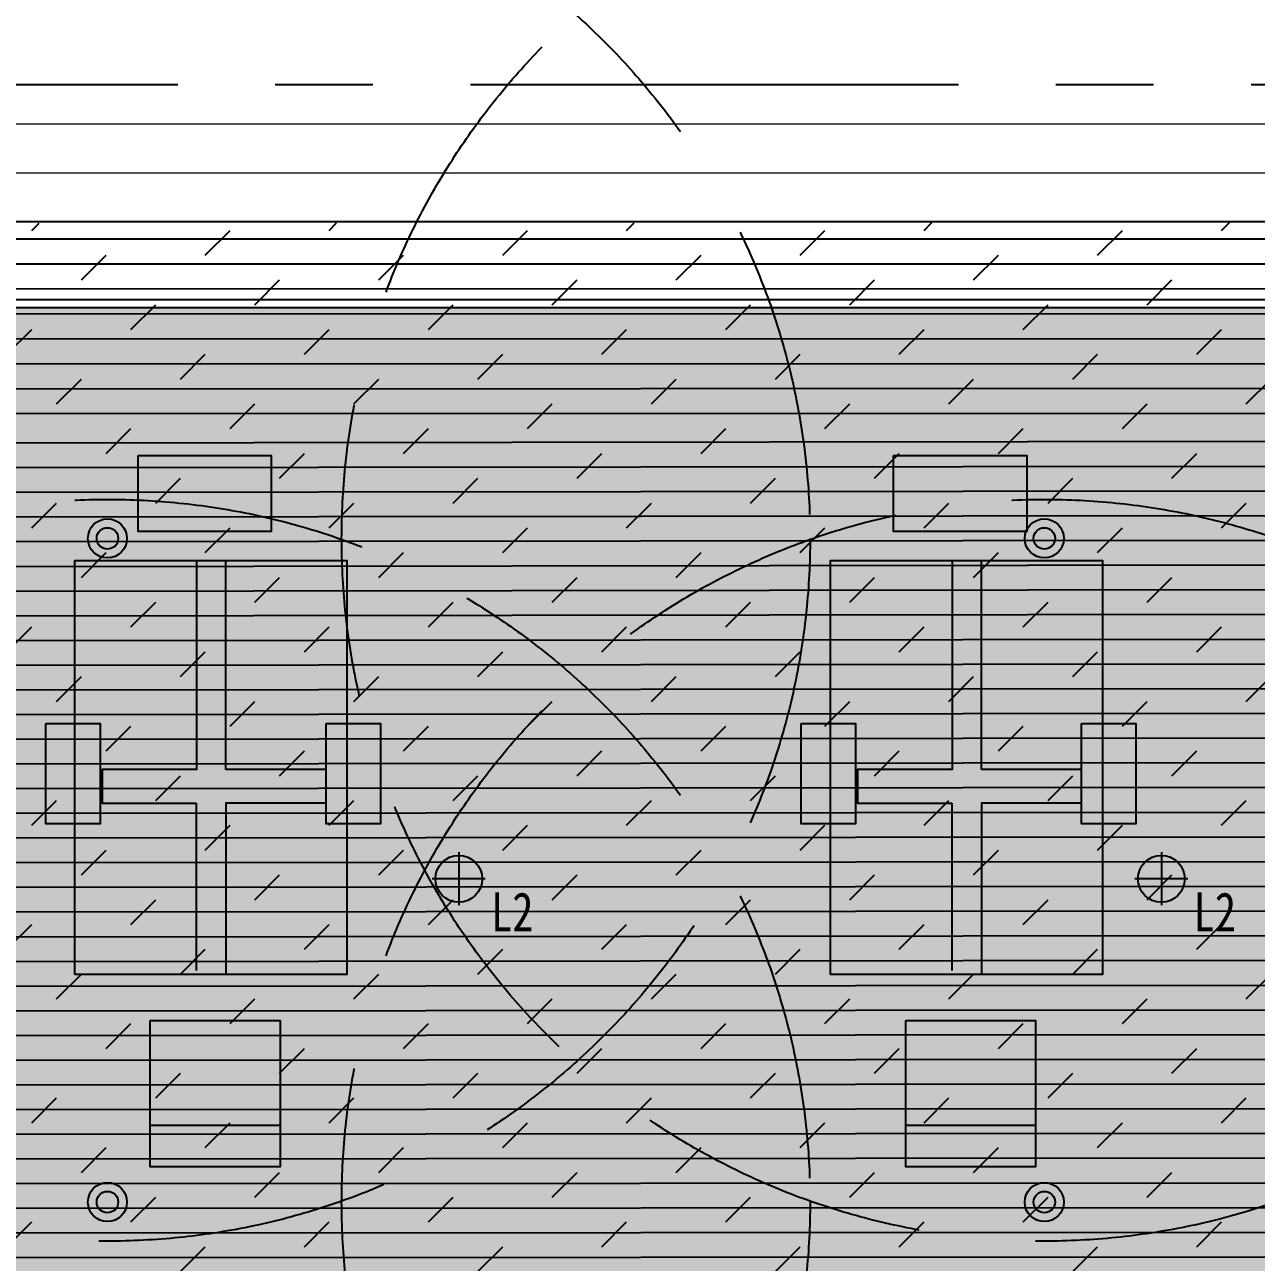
# Model space of a CAD drawing. Header units: millimetres. Extents: x -86392818 to -86307589, y 1129347621 to 1129375919.
# Drawn here: x -86331981 to -86328826, y 1129368255 to 1129371425 of the extents above; entities that cross this region are included whole.
import ezdxf
from ezdxf.enums import TextEntityAlignment as Align

# ---------------------------------------------------------------- set-up
doc = ezdxf.new("R2010")
doc.units = ezdxf.units.MM
doc.header["$LTSCALE"] = 1000
doc.linetypes.add('CENTER', pattern=[2, 1.25, -0.25, 0.25, -0.25])
doc.linetypes.add('DASH', pattern=[0.35, 0.25, -0.1])
doc.layers.get('Defpoints').update_dxf_attribs({"color": 250})
for name, color, linetype in [('A—轴线', 1, 'CENTER'), ('C—平顶—喷淋', 5, 'Continuous'), ('C—平顶—灯具', 1, 'Continuous'), ('C—平顶—轮廓线', 4, 'Continuous'), ('F—地坪—hatch', 8, 'Continuous'), ('F—地坪—分格', 5, 'Continuous'), ('P—平面—移动家具1', 165, 'Continuous')]:
    doc.layers.add(name, color=color, linetype=linetype)
doc.layers.add('Q-11 建筑幕墙', color=60, linetype='Continuous', lineweight=0)
doc.styles.add('黑体', font='simhei.ttf')

# ---------------------------------------------------------------- blocks, each defined once
blk = doc.blocks.new('做成ACAD TuKuai0373')
at = {"linetype": 'Continuous'}
for points in [[(787.6933785855799, 773.421512603014), (787.6933785855799, 912.7515126030157), (1044.833378585579, 912.7515126030157), (1044.833378585579, 773.421512603014)], [(1430.543378585571, 130.3215126030154), (369.8333785855793, 130.3215126030154), (369.8333785855793, 827.0115126030178), (1430.543378585586, 827.0115126030178)], [(101.9833785855735, 291.1015126030179), (294.8333785855793, 291.1015126030143), (294.8333785855793, 634.0815126030175), (101.9833785855735, 634.0815126030211)], [(1548.403378585586, 323.2515126030157), (1548.403378585586, 655.5215126030162), (1923.393378585577, 655.5215126030162), (1923.393378585577, 323.2515126030157)], [(787.6933785855799, 55.301512603015), (787.6933785855799, 194.6315126030167), (1044.833378585579, 194.6315126030167), (1044.833378585579, 55.301512603015)]]:
    blk.add_lwpolyline(points, close=True, dxfattribs=at)
for points in [[(905.5533785855805, 773.4215126030176), (905.5533785855805, 516.8215126030191)], [(991.2633785855869, 774.0615126030134), (991.2633785855869, 516.8215126030154), (1430.543378585586, 516.8215126030154)], [(1816.253378585578, 323.2515126030157), (1816.253378585578, 655.5215126030162)], [(905.5533785855805, 516.8215126030191), (369.8433785855741, 516.8215126030191)], [(369.8433785855741, 441.8015126030186), (905.5533785855805, 441.8015126030186), (905.5533785855805, 199.6715126030176), (991.2633785855724, 199.6715126030176), (991.2633785855869, 441.1515126030172)], [(905.5533785855805, 441.8015126030186), (905.5533785855805, 441.1515126030172)], [(991.2633785855869, 441.1515126030172), (1419.833378585579, 441.1515126030172)]]:
    blk.add_lwpolyline(points, dxfattribs=at)
blk = doc.blocks.new('A$C5AE9663F')
at = {"layer": 'A—轴线', "color": 24, "linetype": 'CENTER'}
blk.add_line((29900, 20800), (-4400, 20800), dxfattribs=at)
blk = doc.blocks.new('fsdfssdgrewe')
at = {"layer": 'C—平顶—灯具'}
for p, q in [((0, 67.95796331076417), (0, -67.95796331088059)), ((67.95796331088059, 0), (-67.95796331088059, 0))]:
    blk.add_line(p, q, dxfattribs=at)
blk.add_circle((-2.328306436538696e-10, 0), 59.99999999970392, dxfattribs=at)
at = {"layer": 'C—平顶—灯具', "style": '黑体', "width": 0.8}
blk.add_text('L2', height=100, dxfattribs=at).set_placement((136.9602552209981, -84.63702168583404, 75.29647824816585), align=Align.MIDDLE_CENTER)
blk = doc.blocks.new('pen lin')
at = {"layer": 'C—平顶—喷淋'}
blk.add_hatch(color=8, dxfattribs=at).paths.add_polyline_path([(-27.5, 0, 1), (27.5, 0, 1)])
for radius in [49.99999999999999, 27.49999999999999]:
    blk.add_circle((0, 0), radius, dxfattribs=at)
at = {"layer": 'Defpoints', "color": 251, "linetype": 'DASH', "ltscale": 3}
blk.add_circle((0, 0), 1800, dxfattribs=at)

msp = doc.modelspace()

# ---------------------------------------------------------------- hatches: boundary and pattern name
at = {"layer": 'C—平顶—轮廓线'}
h = msp.add_hatch(dxfattribs=at)
h.set_pattern_fill('AR-SAND', color=8, scale=5)
h.set_pattern_definition([(37.50000000000001, (0, 0), (-8.000156479920228, 244.7066186646712), [0, -193.04, 0, -215.9, 0, -206.375]), (7.499999999999999, (0, 0), (224.7616415690013, 358.4125502841771), [0, -104.14, 0, -173.99, 0, -66.67500000000001]), (327.5, (-156.21, 0), (395.496185120729, 0.718592339272881), [0, -63.5, 0, -228.6, 0, -298.45]), (317.5, (-156.21, 0), (381.7782262361486, 111.4646616286082), [0, -31.75, 0, -149.86, 0, -171.45])])
h.paths.add_polyline_path([(-86319389.20660238, 1129360620.965556), (-86319389.20660238, 1129370700.965556), (-86337189.20660238, 1129370700.965556), (-86337189.20660238, 1129370370.965556), (-86337569.20660238, 1129370370.965556), (-86337569.20660238, 1129367745.965556), (-86336969.20660238, 1129367745.965556), (-86336969.20660238, 1129361200.965556), (-86337189.20660238, 1129361200.965556), (-86337189.20660238, 1129360620.965556), (-86328589.20660241, 1129360620.965556), (-86328589.20660238, 1129361220.965556), (-86327989.20660238, 1129361220.965556), (-86327989.20660238, 1129360620.965556)])
at = {"layer": 'F—地坪—hatch'}
h = msp.add_hatch(dxfattribs=at)
h.set_pattern_fill('DOLMIT', color=250, scale=10)
h.set_pattern_definition([(0, (0, 0), (0, 63.5), []), (45, (0, 0), (-126.9999134350099, 126.9999134350099), [89.80256121069154, -179.6051224213831])])
h.paths.add_polyline_path([(-86319389.20660238, 1129360620.965556), (-86319389.20660238, 1129370920.965557), (-86337189.20660238, 1129370920.965556), (-86337189.20660238, 1129370370.965556), (-86337569.20660238, 1129370370.965556), (-86337569.20660238, 1129367745.965556), (-86337189.20660238, 1129367745.965556), (-86337189.20660238, 1129360620.965556), (-86328589.20660238, 1129360620.965556), (-86328589.20660238, 1129361220.965556), (-86327989.20660238, 1129361220.965556), (-86327989.20660238, 1129360620.965556)])

# ---------------------------------------------------------------- linework, layer by layer
at = {"layer": 'C—平顶—轮廓线'}
for points in [[(-86337189.20660238, 1129370720.965556), (-86319389.20660238, 1129370720.965556)], [(-86337189.20660238, 1129370700.965556), (-86319389.20660238, 1129370700.965556)]]:
    msp.add_lwpolyline(points, dxfattribs=at)
at = {"layer": 'F—地坪—分格'}
msp.add_lwpolyline([(-86337569.20660238, 1129370370.965556), (-86337189.20660238, 1129370370.965556), (-86337189.20660238, 1129370920.965556), (-86318789.20660238, 1129370920.965556), (-86318789.20660238, 1129371370.965556), (-86315389.20660238, 1129371370.96556), (-86315389.20660238, 1129366370.965556), (-86319389.20660238, 1129366370.965556), (-86319389.20660238, 1129360620.965556), (-86327989.20660238, 1129360620.965556), (-86327989.20660238, 1129361220.965556), (-86328589.20660238, 1129361220.965556), (-86328589.20660238, 1129360620.965556), (-86337189.20660238, 1129360620.965556), (-86337189.20660238, 1129367745.965556), (-86337569.20660238, 1129367745.965556), (-86337569.20660238, 1129370370.965556)], dxfattribs=at)
at = {"layer": 'Q-11 建筑幕墙', "color": 4}
for p, q in [((-86332639.20660238, 1129371170.965556), (-86328589.20660238, 1129371170.965556)), ((-86332639.20660238, 1129371045.965556), (-86328589.20660238, 1129371045.965556)), ((-86332639.20660238, 1129370920.965556), (-86328589.20660238, 1129370920.965556))]:
    msp.add_line(p, q, dxfattribs=at)

# ---------------------------------------------------------------- block references
at = {"layer": 'A—轴线'}
msp.add_blockref('A$C5AE9663F', (-86337489.20660238, 1129350470.834794), dxfattribs=at)
at = {"layer": 'C—平顶—喷淋'}
for p in [(-86331769.20660238, 1129370109.090557), (-86329369.20660238, 1129370109.090557), (-86331769.20660238, 1129368409.090557), (-86329369.20660238, 1129368409.090557)]:
    msp.add_blockref('pen lin', p, dxfattribs=at)
at = {"layer": 'C—平顶—灯具'}
for p in [(-86330869.20660238, 1129369237.215556), (-86329069.20660238, 1129369237.215556)]:
    msp.add_blockref('fsdfssdgrewe', p, dxfattribs=at)
at = {"layer": 'P—平面—移动家具1', "rotation": 270}
for p in [(-86331982.68063356, 1129370422.458006), (-86330047.22331643, 1129370422.458006)]:
    msp.add_blockref('做成ACAD TuKuai0373', p, dxfattribs=at)

doc.saveas('drawing.dxf')
